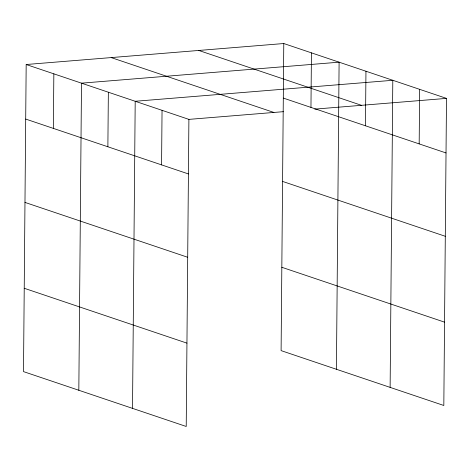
<?xml version="1.0" encoding="UTF-8"?>
<svg xmlns="http://www.w3.org/2000/svg" width="470" height="470" viewBox="0 0 470 470"><rect width="100%" height="100%" fill="white"/><g stroke="black" fill="none" stroke-linecap="round" stroke-linejoin="round"><path stroke-width="0.7" d="M26.179 64.513L23.5 371.611L186.22 426.472L188.899 119.38L26.179 64.513L283.78 43.528L446.5 98.389L443.821 405.487L281.101 350.62L283.78 43.528M53.369 128.398L53.844 73.843M78.825 390.264L81.504 83.166L339.105 62.181L336.426 369.273M107.877 146.775L108.353 92.22M132.522 408.365L135.201 101.273L392.803 80.288L390.123 387.38M161.574 164.882L162.05 110.327M310.964 107.413L311.44 52.852M365.478 125.79L365.954 71.234M419.175 143.896L419.651 89.341M188.899 119.38L283.398 111.678M314.782 109.122L446.5 98.389M198.769 50.454L361.495 105.315M283.304 98.083L446.024 152.95M111.19 57.587L273.91 112.453M282.576 181.42L445.296 236.287M25.703 119.069L188.423 173.935M281.824 267.283L444.549 322.15M24.975 202.405L187.7 257.272M24.229 288.269L186.948 343.135"/></g></svg>
